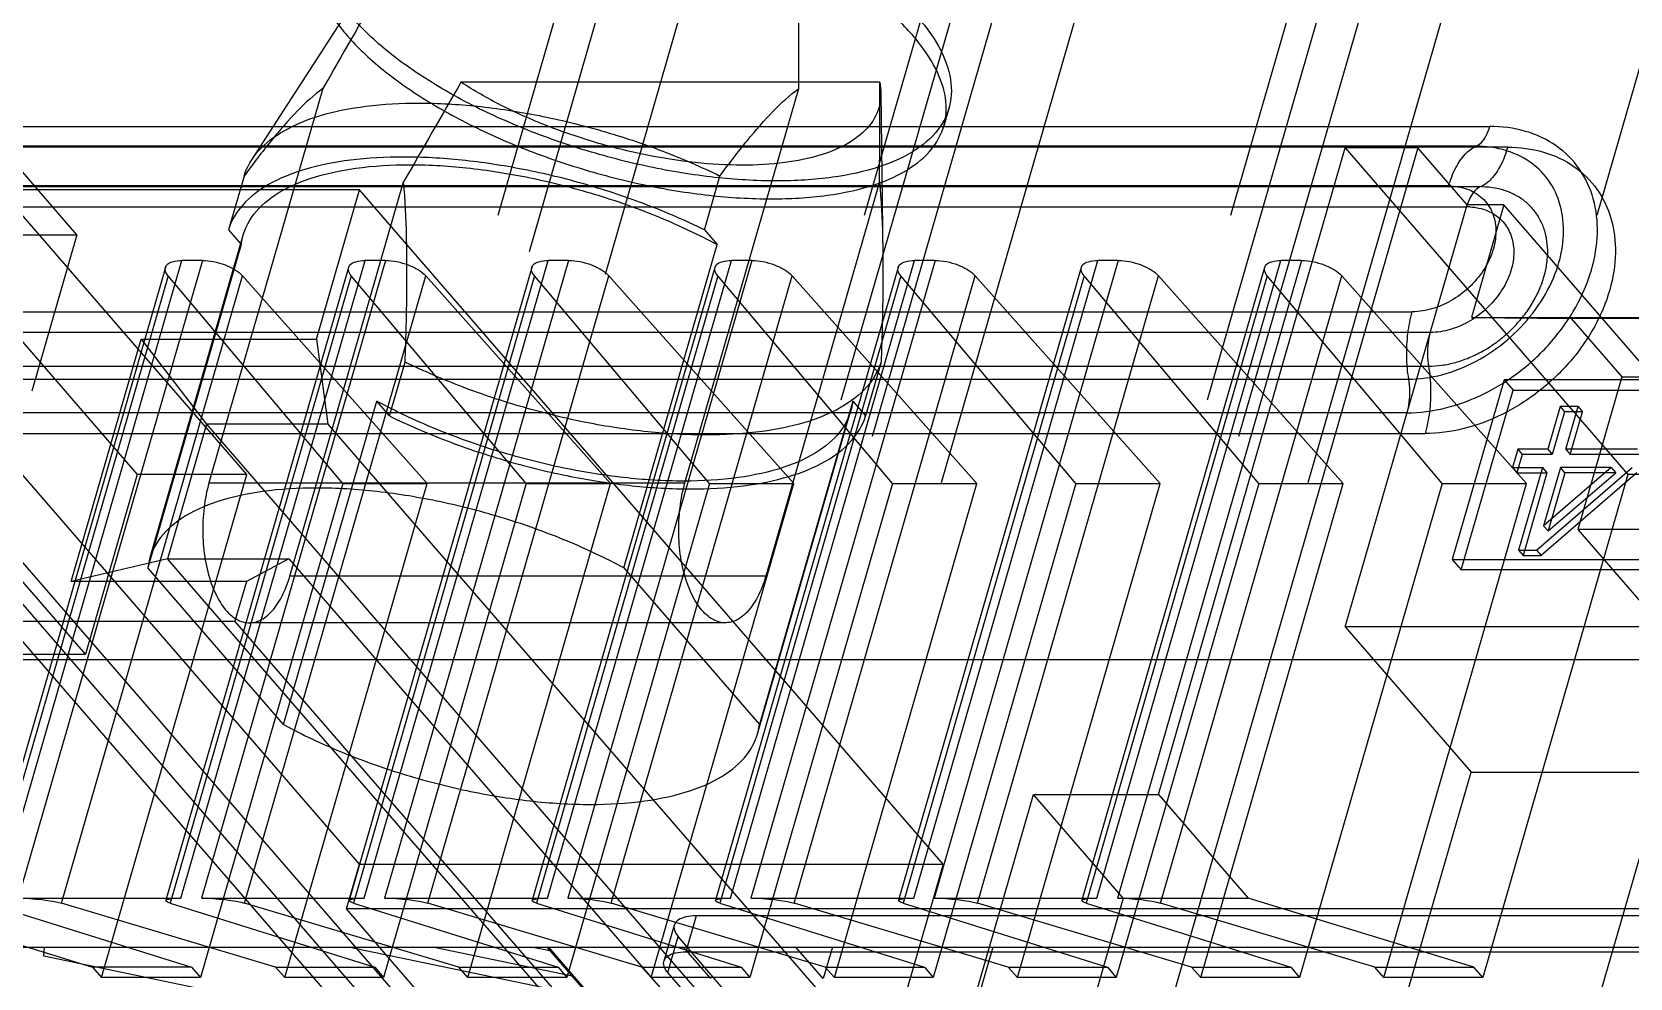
# Model space of a CAD drawing. Header units: millimetres. Extents: x -1 to 407, y -1 to 283.
# Drawn here: x 196.108 to 198.034, y 181.312 to 182.453 of the extents above; entities that cross this region are included whole.
import ezdxf

# ---------------------------------------------------------------- set-up
doc = ezdxf.new("R2010")
doc.units = ezdxf.units.MM
doc.header["$LTSCALE"] = 23.1
doc.layers.get('0').update_dxf_attribs({"linetype": 'CONTINUOUS'})
for name, color, linetype in [('001-PCB', 7, 'CONTINUOUS'), ('_154401', 7, 'CONTINUOUS'), ('_192206', 7, 'CONTINUOUS'), ('_242707', 7, 'CONTINUOUS'), ('_307065', 7, 'CONTINUOUS'), ('_350949', 7, 'CONTINUOUS'), ('_367183', 7, 'CONTINUOUS'), ('_372860', 7, 'CONTINUOUS')]:
    doc.layers.add(name, color=color, linetype=linetype)

msp = doc.modelspace()

# ---------------------------------------------------------------- linework, layer by layer
at = {"color": 6, "linetype": 'Continuous'}
for p, q in [((196.1622, 182.208), (195.7779, 182.6518)), ((196.5359, 182.551), (196.3727, 182.2983)), ((198.3251, 182.4254), (197.7251, 180.347)), ((196.4585, 182.3844), (196.3213, 181.9091)), ((197.13, 182.392), (196.625, 182.392)), ((196.8951, 181.9091), (197.0323, 182.3844)), ((197.1314, 182.3791), (197.1336, 182.1821)), ((197.2133, 182.3607), (197.2071, 182.3391)), ((195.5053, 182.3387), (197.8653, 182.3387)), ((197.8487, 182.3147), (195.4888, 182.3147)), ((197.8869, 182.3137), (195.527, 182.3137)), ((196.3668, 181.9192), (196.0258, 182.3129)), ((197.7784, 182.3129), (197.3972, 180.9923)), ((197.4658, 181.5335), (197.6908, 182.3129)), ((197.6908, 182.3129), (198.0318, 181.9192)), ((197.7784, 182.3129), (197.6908, 182.3129)), ((197.838, 182.2442), (197.7784, 182.3129)), ((197.8157, 182.2669), (195.4557, 182.2669)), ((197.8538, 182.2658), (195.4939, 182.2658)), ((196.3636, 182.2789), (196.3448, 182.214)), ((196.4188, 181.7966), (196.556, 182.2719)), ((196.9186, 182.214), (196.9373, 182.2789)), ((197.1297, 182.2719), (196.9925, 181.7966)), ((197.86, 182.2656), (197.8559, 182.2658)), ((197.8607, 182.2656), (197.86, 182.2656)), ((196.5026, 181.4496), (195.799, 182.2621)), ((196.5026, 182.2621), (195.799, 182.2621)), ((195.9533, 182.2442), (196.2348, 181.9192)), ((196.4508, 182.0824), (196.5026, 182.2621)), ((197.2063, 181.4496), (196.5026, 182.2621)), ((197.6911, 181.7354), (197.838, 182.2442)), ((197.8824, 182.2442), (197.838, 182.2442)), ((197.8824, 182.2442), (197.8432, 182.1084)), ((198.1638, 181.9192), (197.8824, 182.2442)), ((195.4774, 182.2419), (197.8373, 182.2419)), ((195.7834, 182.208), (196.1622, 182.208)), ((196.1622, 182.208), (196.1079, 182.0196)), ((196.25, 181.8179), (196.3625, 182.2076)), ((196.3448, 182.214), (196.3602, 182.1962)), ((196.9186, 182.214), (196.9339, 182.1962)), ((196.3602, 182.1962), (196.2477, 181.8065)), ((196.8214, 181.8065), (196.9339, 182.1962)), ((196.2688, 182.1688), (196.0485, 181.4059)), ((196.0667, 181.4085), (196.2886, 182.1771)), ((196.3133, 182.1771), (196.0914, 181.4085)), ((196.4896, 182.1688), (196.2694, 181.4059)), ((196.2875, 181.4085), (196.5094, 182.1771)), ((196.3133, 182.1771), (196.2886, 182.1771)), ((196.5341, 182.1771), (196.3122, 181.4085)), ((196.7104, 182.1688), (196.4902, 181.4059)), ((196.5084, 181.4085), (196.7302, 182.1771)), ((196.5341, 182.1771), (196.5094, 182.1771)), ((196.7549, 182.1771), (196.5331, 181.4085)), ((196.9313, 182.1688), (196.711, 181.4059)), ((196.7292, 181.4085), (196.9511, 182.1771)), ((196.7549, 182.1771), (196.7302, 182.1771)), ((196.9758, 182.1771), (196.7539, 181.4085)), ((197.1521, 182.1688), (196.9319, 181.4059)), ((196.95, 181.4085), (197.1719, 182.1771)), ((196.9758, 182.1771), (196.9511, 182.1771)), ((197.1966, 182.1771), (196.9747, 181.4085)), ((197.3729, 182.1688), (197.1527, 181.4059)), ((197.1709, 181.4085), (197.3927, 182.1771)), ((197.1966, 182.1771), (197.1719, 182.1771)), ((197.4175, 182.1771), (197.1956, 181.4085)), ((197.5938, 182.1688), (197.3736, 181.4059)), ((197.3917, 181.4085), (197.6136, 182.1771)), ((197.4175, 182.1771), (197.3927, 182.1771)), ((197.6383, 182.1771), (197.4164, 181.4085)), ((197.6383, 182.1771), (197.6136, 182.1771)), ((196.2721, 182.1586), (196.0538, 181.4025)), ((196.1435, 181.4025), (196.3618, 182.1586)), ((196.4828, 181.9084), (196.2721, 182.1586)), ((196.4929, 182.1586), (196.2747, 181.4025)), ((196.3618, 182.1586), (196.5845, 181.9084)), ((196.3643, 181.4025), (196.5826, 182.1586)), ((196.7036, 181.9084), (196.4929, 182.1586)), ((196.7138, 182.1586), (196.4955, 181.4025)), ((196.5826, 182.1586), (196.8054, 181.9084)), ((196.5852, 181.4025), (196.8034, 182.1586)), ((196.9245, 181.9084), (196.7138, 182.1586)), ((196.9346, 182.1586), (196.7163, 181.4025)), ((196.8034, 182.1586), (197.0262, 181.9084)), ((196.806, 181.4025), (197.0243, 182.1586)), ((197.1453, 181.9084), (196.9346, 182.1586)), ((197.1554, 182.1586), (196.9372, 181.4025)), ((197.0243, 182.1586), (197.247, 181.9084)), ((197.0268, 181.4025), (197.2451, 182.1586)), ((197.3661, 181.9084), (197.1554, 182.1586)), ((197.3763, 182.1586), (197.158, 181.4025)), ((197.2451, 182.1586), (197.4679, 181.9084)), ((197.2477, 181.4025), (197.4659, 182.1586)), ((197.587, 181.9084), (197.3763, 182.1586)), ((197.5971, 182.1586), (197.3788, 181.4025)), ((197.4659, 182.1586), (197.6887, 181.9084)), ((197.4685, 181.4025), (197.6868, 182.1586)), ((197.8078, 181.9084), (197.5971, 182.1586)), ((197.6868, 182.1586), (197.9096, 181.9084)), ((195.412, 182.1153), (197.7719, 182.1153)), ((197.7936, 182.0903), (195.4336, 182.0903)), ((197.8432, 182.1084), (197.9636, 182.1071)), ((197.8432, 182.1084), (198.1679, 182.1084)), ((197.9636, 182.1071), (198.0245, 182.0367)), ((198.2884, 182.1071), (197.9636, 182.1071)), ((196.1553, 181.7902), (196.2397, 182.0824)), ((196.2397, 182.0824), (196.3183, 181.98)), ((196.2397, 182.0824), (196.4508, 182.0824)), ((196.4508, 182.0824), (196.4645, 181.98)), ((196.539, 181.9897), (196.5578, 182.0547)), ((197.1315, 182.0547), (197.1128, 181.9897)), ((195.4078, 182.0341), (197.7677, 182.0341)), ((195.4315, 182.0497), (197.7915, 182.0497)), ((197.8826, 182.0331), (197.8201, 181.8166)), ((197.8826, 182.0331), (197.8934, 182.0206)), ((198.3156, 182.0331), (197.8826, 182.0331)), ((198.0245, 182.0367), (197.9714, 181.8527)), ((198.0245, 182.0367), (198.3493, 182.0367)), ((197.8309, 181.8041), (197.8934, 182.0206)), ((197.8934, 182.0206), (198.3264, 182.0206)), ((197.7656, 181.9935), (195.4057, 181.9935)), ((196.4112, 181.6178), (196.5237, 182.0075)), ((196.539, 181.9897), (196.5237, 182.0075)), ((196.9826, 181.6064), (197.0951, 181.9961)), ((197.0974, 182.0075), (196.9849, 181.6178)), ((197.0974, 182.0075), (197.1128, 181.9897)), ((197.95, 182.0011), (197.9351, 181.9495)), ((197.9554, 181.9948), (197.9405, 181.9432)), ((197.95, 182.0011), (197.9554, 181.9948)), ((197.9717, 182.0011), (197.95, 182.0011)), ((197.9771, 181.9948), (197.9554, 181.9948)), ((197.9568, 181.9495), (197.9717, 182.0011)), ((197.9622, 181.9432), (197.9771, 181.9948)), ((197.9717, 182.0011), (197.9771, 181.9948)), ((196.7383, 181.0222), (195.9091, 181.9797)), ((196.7816, 181.0222), (195.9524, 181.9797)), ((196.3183, 181.98), (196.2715, 181.8176)), ((196.3183, 181.98), (197.206, 180.955)), ((196.4645, 181.98), (196.3183, 181.98)), ((196.4645, 181.98), (197.3522, 180.955)), ((195.4273, 181.9685), (197.7873, 181.9685)), ((197.899, 181.9495), (197.8927, 181.9274)), ((197.9045, 181.9432), (197.8981, 181.9211)), ((197.899, 181.9495), (197.9045, 181.9432)), ((197.9351, 181.9495), (197.899, 181.9495)), ((197.9405, 181.9432), (197.9045, 181.9432)), ((197.9351, 181.9495), (197.9405, 181.9432)), ((197.9568, 181.9495), (197.9622, 181.9432)), ((198.0434, 181.9495), (197.9568, 181.9495)), ((198.0488, 181.9432), (197.9622, 181.9432)), ((196.2348, 181.9192), (196.1723, 181.7027)), ((196.1918, 181.313), (196.3668, 181.9192)), ((196.3668, 181.9192), (196.2348, 181.9192)), ((198.0318, 181.9192), (197.8568, 181.313)), ((197.8927, 181.9274), (197.8981, 181.9211)), ((197.8927, 181.9274), (197.9288, 181.9274)), ((197.8981, 181.9211), (197.9342, 181.9211)), ((197.9288, 181.9274), (197.9, 181.8279)), ((197.9342, 181.9211), (197.9054, 181.8216)), ((197.9217, 181.8279), (198.037, 181.9274)), ((198.0424, 181.9211), (197.9271, 181.8216)), ((197.9288, 181.9274), (197.9342, 181.9211)), ((197.9504, 181.9274), (197.9302, 181.8573)), ((198.0117, 181.9274), (197.9302, 181.8573)), ((197.9558, 181.9211), (197.9356, 181.8511)), ((197.9356, 181.8511), (198.0172, 181.9211)), ((197.9558, 181.9211), (197.9504, 181.9274)), ((198.0117, 181.9274), (197.9504, 181.9274)), ((198.0172, 181.9211), (197.9558, 181.9211)), ((198.0117, 181.9274), (198.0172, 181.9211)), ((198.1638, 181.9192), (198.0318, 181.9192)), ((196.4828, 181.9084), (196.3109, 181.313)), ((196.3213, 181.9091), (196.8951, 181.9091)), ((196.4127, 181.313), (196.5845, 181.9084)), ((196.4828, 181.9084), (196.5845, 181.9084)), ((196.7036, 181.9084), (196.5317, 181.313)), ((196.6335, 181.313), (196.8054, 181.9084)), ((196.7036, 181.9084), (196.8054, 181.9084)), ((196.9245, 181.9084), (196.7526, 181.313)), ((196.8543, 181.313), (197.0262, 181.9084)), ((196.9245, 181.9084), (197.0262, 181.9084)), ((197.1453, 181.9084), (196.9734, 181.313)), ((197.0752, 181.313), (197.247, 181.9084)), ((197.1453, 181.9084), (197.247, 181.9084)), ((197.3661, 181.9084), (197.1942, 181.313)), ((197.296, 181.313), (197.4679, 181.9084)), ((197.3661, 181.9084), (197.4679, 181.9084)), ((197.587, 181.9084), (197.4151, 181.313)), ((197.5168, 181.313), (197.6887, 181.9084)), ((197.587, 181.9084), (197.6887, 181.9084)), ((197.8078, 181.9084), (197.6359, 181.313)), ((197.7377, 181.313), (197.9096, 181.9084)), ((197.8078, 181.9084), (197.9096, 181.9084)), ((196.1723, 181.7027), (196.0424, 181.8527)), ((197.9356, 181.8511), (197.9302, 181.8573)), ((197.9714, 181.8527), (198.1013, 181.7027)), ((198.2962, 181.8527), (197.9714, 181.8527)), ((197.9, 181.8279), (197.9054, 181.8216)), ((197.9, 181.8279), (197.9217, 181.8279)), ((197.9054, 181.8216), (197.9271, 181.8216)), ((197.9217, 181.8279), (197.9271, 181.8216)), ((196.2715, 181.8176), (196.1553, 181.7902)), ((196.4112, 181.6178), (196.2477, 181.8065)), ((197.1591, 180.7926), (196.2715, 181.8176)), ((196.2715, 181.8176), (196.4176, 181.8176)), ((196.4176, 181.8176), (196.3664, 181.7902)), ((196.4176, 181.8176), (197.0888, 181.0426)), ((196.8214, 181.8065), (196.9849, 181.6178)), ((197.8201, 181.8166), (197.8309, 181.8041)), ((197.8201, 181.8166), (198.2531, 181.8166)), ((198.2639, 181.8041), (197.8309, 181.8041)), ((196.3664, 181.7902), (196.1553, 181.7902)), ((196.3664, 181.7902), (196.3526, 181.7425)), ((196.9925, 181.7966), (196.4188, 181.7966)), ((197.0714, 180.5925), (196.0755, 181.7425)), ((196.0755, 181.7425), (196.3526, 181.7425)), ((197.0563, 180.93), (196.3526, 181.7425)), ((196.9438, 181.7404), (196.37, 181.7404)), ((197.6911, 181.7354), (197.8427, 181.5604)), ((198.3352, 181.7354), (197.6911, 181.7354)), ((195.8475, 181.7027), (196.1723, 181.7027)), ((197.6677, 180.9542), (197.8427, 181.5604)), ((197.8427, 181.5604), (198.4868, 181.5604)), ((196.9403, 180.2345), (197.3153, 181.5335)), ((197.4235, 181.4085), (197.3153, 181.5335)), ((197.3153, 181.5335), (197.4658, 181.5335)), ((197.4658, 181.5335), (197.574, 181.4085)), ((196.487, 181.3955), (196.5026, 181.4496)), ((196.5026, 181.4496), (197.2063, 181.4496)), ((197.2063, 181.4496), (197.1513, 181.2591)), ((195.9091, 181.4085), (196.181, 181.3255)), ((196.0538, 181.4025), (196.3004, 181.3255)), ((196.0914, 181.4085), (196.2875, 181.4085)), ((196.4015, 181.3255), (196.1435, 181.4025)), ((196.2747, 181.4025), (196.5212, 181.3255)), ((196.3122, 181.4085), (196.5084, 181.4085)), ((196.6224, 181.3255), (196.3643, 181.4025)), ((196.4955, 181.4025), (196.7421, 181.3255)), ((196.5331, 181.4085), (196.7292, 181.4085)), ((196.8432, 181.3255), (196.5852, 181.4025)), ((196.7163, 181.4025), (196.9629, 181.3255)), ((196.7539, 181.4085), (196.95, 181.4085)), ((197.064, 181.3255), (196.806, 181.4025)), ((196.9372, 181.4025), (197.1837, 181.3255)), ((196.9747, 181.4085), (197.1709, 181.4085)), ((197.2849, 181.3255), (197.0268, 181.4025)), ((197.158, 181.4025), (197.4046, 181.3255)), ((197.1956, 181.4085), (197.3917, 181.4085)), ((197.5057, 181.3255), (197.2477, 181.4025)), ((197.4235, 181.4085), (197.311, 181.0188)), ((197.3788, 181.4025), (197.6254, 181.3255)), ((197.4164, 181.4085), (197.574, 181.4085)), ((197.7266, 181.3255), (197.4685, 181.4025)), ((197.8459, 181.3255), (197.574, 181.4085)), ((196.7793, 181.058), (196.487, 181.3955)), ((199.9186, 181.3955), (196.487, 181.3955)), ((196.9086, 181.3871), (196.8961, 181.3438)), ((199.6366, 181.3871), (196.9086, 181.3871)), ((196.8822, 181.376), (196.8697, 181.3327)), ((196.8744, 181.3188), (196.8869, 181.3621)), ((197.1251, 181.0871), (196.8869, 181.3621)), ((196.8961, 181.3438), (199.6241, 181.3438)), ((196.181, 181.3255), (196.1918, 181.313)), ((196.3004, 181.3255), (196.181, 181.3255)), ((196.3004, 181.3255), (196.3109, 181.313)), ((196.4127, 181.313), (196.4015, 181.3255)), ((196.4015, 181.3255), (196.5212, 181.3255)), ((196.5212, 181.3255), (196.5317, 181.313)), ((196.6335, 181.313), (196.6224, 181.3255)), ((196.6224, 181.3255), (196.7421, 181.3255)), ((196.7421, 181.3255), (196.7526, 181.313)), ((196.8543, 181.313), (196.8432, 181.3255)), ((196.8432, 181.3255), (196.9629, 181.3255)), ((197.1126, 181.0438), (196.8744, 181.3188)), ((196.9629, 181.3255), (196.9734, 181.313)), ((197.0752, 181.313), (197.064, 181.3255)), ((197.064, 181.3255), (197.1837, 181.3255)), ((197.1837, 181.3255), (197.1942, 181.313)), ((197.296, 181.313), (197.2849, 181.3255)), ((197.2849, 181.3255), (197.4046, 181.3255)), ((197.4046, 181.3255), (197.4151, 181.313)), ((197.5168, 181.313), (197.5057, 181.3255)), ((197.5057, 181.3255), (197.6254, 181.3255)), ((197.6254, 181.3255), (197.6359, 181.313)), ((197.7377, 181.313), (197.7266, 181.3255)), ((197.7266, 181.3255), (197.8459, 181.3255)), ((197.8568, 181.313), (197.8459, 181.3255)), ((196.3109, 181.313), (196.1918, 181.313)), ((196.5317, 181.313), (196.4127, 181.313)), ((196.7526, 181.313), (196.6335, 181.313)), ((196.9734, 181.313), (196.8543, 181.313)), ((197.1942, 181.313), (197.0752, 181.313)), ((197.4151, 181.313), (197.296, 181.313)), ((197.6359, 181.313), (197.5168, 181.313)), ((197.8568, 181.313), (197.7377, 181.313))]:
    msp.add_line(p, q, dxfattribs=at)
for centre, radius, start, end in [((234.97, 160.3206), 44.384, 150.01207, 150.19089), ((169.1974, 182.5101), 27.8352, 359.74124, 359.98843), ((233.6402, 161.0287), 42.7377, 150.00862, 150.19433), ((168.2048, 182.4002), 28.9252, 359.7459, 359.98377), ((197.8488, 182.1779), 0.1369, 86.2904, 90.012), ((197.8373, 182.1679), 0.074, 86.636, 89.9635)]:
    msp.add_arc(centre, radius, start, end, dxfattribs=at)
at = {"color": 6, "linetype": 'Continuous', "extrusion": (0, 0, -1)}
for centre, start_param, end_param in [((196.1113, 181.4024), 1.009655, 2.566499), ((196.3074, 181.4024), -0.547189, 1.009655), ((196.3321, 181.4024), 1.009655, 2.566499), ((196.5283, 181.4024), -0.547189, 1.009655), ((196.553, 181.4024), 1.009655, 2.566499), ((196.7491, 181.4024), -0.547189, 1.009655), ((196.7738, 181.4024), 1.009655, 2.566499), ((196.9699, 181.4024), -0.547189, 1.009655), ((196.9946, 181.4024), 1.009655, 2.566499), ((197.1908, 181.4024), -0.547189, 1.009655), ((197.2155, 181.4024), 1.009655, 2.566499), ((197.4116, 181.4024), -0.547189, 1.009655), ((197.4363, 181.4024), 1.009655, 2.566499)]:
    msp.add_ellipse(centre, major_axis=(-0.0381, 0.0032), ratio=0.135087, start_param=start_param, end_param=end_param, dxfattribs=at)
at = {"color": 6, "linetype": 'Continuous'}
for points, knots in [([(197.0055, 182.273), (196.9806, 182.273), (196.929, 182.2762), (196.851, 182.289), (196.7725, 182.3094), (196.6966, 182.3365), (196.6266, 182.3691), (196.5652, 182.4061), (196.5152, 182.4457), (196.4785, 182.4864), (196.4565, 182.5272), (196.4512, 182.5676), (196.4657, 182.6042), (196.4974, 182.6324), (196.5426, 182.6524), (196.5999, 182.6644), (196.642, 182.6668), (196.6645, 182.6668)], [0, 0, 0, 0, 0.081336, 0.168196, 0.257507, 0.345603, 0.430591, 0.509203, 0.578801, 0.637966, 0.686839, 0.727899, 0.766717, 0.810004, 0.862841, 0.926441, 1, 1, 1, 1]), ([(196.6645, 182.6668), (196.6895, 182.6668), (196.7411, 182.6636), (196.8191, 182.6508), (196.8976, 182.6304), (196.9735, 182.6034), (197.0435, 182.5707), (197.1049, 182.5338), (197.1549, 182.4941), (197.1916, 182.4534), (197.2136, 182.4127), (197.2189, 182.3722), (197.2044, 182.3356), (197.1727, 182.3074), (197.1275, 182.2874), (197.0702, 182.2754), (197.0281, 182.273), (197.0055, 182.273)], [0, 0, 0, 0, 0.081336, 0.168196, 0.257507, 0.345603, 0.430591, 0.509203, 0.578801, 0.637966, 0.686839, 0.727899, 0.766717, 0.810004, 0.862841, 0.926441, 1, 1, 1, 1]), ([(196.6583, 182.6451), (196.6358, 182.6451), (196.5939, 182.6428), (196.5368, 182.6309), (196.4917, 182.6111), (196.4598, 182.5831), (196.445, 182.5467), (196.45, 182.5061), (196.4719, 182.4653), (196.5083, 182.4246), (196.5581, 182.385), (196.6192, 182.3481), (196.6891, 182.3153), (196.765, 182.2881), (196.8439, 182.2675), (196.9224, 182.2546), (196.9742, 182.2514), (196.9993, 182.2514)], [0, 0, 0, 0, 0.073237, 0.136536, 0.189232, 0.232519, 0.271395, 0.312494, 0.361347, 0.420376, 0.489677, 0.567908, 0.652728, 0.741051, 0.83085, 0.918266, 1, 1, 1, 1]), ([(196.9993, 182.2514), (197.0217, 182.2514), (197.0637, 182.2537), (197.1207, 182.2656), (197.1659, 182.2854), (197.1977, 182.3134), (197.2126, 182.3499), (197.2076, 182.3904), (197.1857, 182.4312), (197.1493, 182.4719), (197.0995, 182.5115), (197.0384, 182.5484), (196.9685, 182.5812), (196.8926, 182.6084), (196.8137, 182.629), (196.7352, 182.6419), (196.6834, 182.6451), (196.6583, 182.6451)], [0, 0, 0, 0, 0.073237, 0.136536, 0.189232, 0.232519, 0.271395, 0.312494, 0.361347, 0.420376, 0.489677, 0.567908, 0.652728, 0.741051, 0.83085, 0.918266, 1, 1, 1, 1]), ([(196.4585, 182.3844), (196.4476, 182.3764), (196.4259, 182.3564), (196.3949, 182.3204), (196.3742, 182.2935), (196.3636, 182.2789)], [0, 0, 0, 0, 0.285289, 0.619668, 1, 1, 1, 1]), ([(196.9641, 182.292), (196.9452, 182.292), (196.9061, 182.2943), (196.8469, 182.3036), (196.7871, 182.3185), (196.7288, 182.3385), (196.6745, 182.3626), (196.6407, 182.3818), (196.625, 182.392)], [0, 0, 0, 0, 0.158674, 0.327607, 0.501614, 0.675247, 0.843081, 1, 1, 1, 1]), ([(196.9373, 182.2789), (196.948, 182.2935), (196.9686, 182.3204), (196.9996, 182.3564), (197.0214, 182.3764), (197.0323, 182.3844)], [0, 0, 0, 0, 0.380332, 0.714711, 1, 1, 1, 1]), ([(197.13, 182.392), (197.1318, 182.3829), (197.132, 182.3637), (197.1181, 182.3372), (197.0924, 182.3169), (197.0571, 182.3024), (197.0133, 182.2937), (196.9812, 182.292), (196.9641, 182.292)], [0, 0, 0, 0, 0.126892, 0.251563, 0.393417, 0.564013, 0.766806, 1, 1, 1, 1]), ([(196.3636, 182.2789), (196.367, 182.2899), (196.3801, 182.3119), (196.4132, 182.3365), (196.4579, 182.3541), (196.5129, 182.3647), (196.553, 182.3668), (196.5743, 182.3668)], [0, 0, 0, 0, 0.142927, 0.30687, 0.503274, 0.735138, 1, 1, 1, 1]), ([(196.5743, 182.3668), (196.5979, 182.3668), (196.6465, 182.364), (196.7202, 182.3527), (196.7949, 182.3345), (196.8679, 182.3102), (196.9148, 182.29), (196.9373, 182.2789)], [0, 0, 0, 0, 0.187499, 0.387338, 0.593585, 0.799916, 1, 1, 1, 1]), ([(197.7656, 181.9935), (197.7812, 181.9935), (197.8135, 181.9979), (197.8601, 182.0154), (197.9034, 182.0428), (197.9409, 182.0782), (197.9701, 182.1194), (197.9893, 182.1638), (197.997, 182.2087), (197.9925, 182.2512), (197.9753, 182.2886), (197.9464, 182.3174), (197.9082, 182.3351), (197.8798, 182.3387), (197.8653, 182.3387)], [0, 0, 0, 0, 0.085354, 0.176037, 0.269785, 0.3637, 0.456022, 0.543863, 0.625818, 0.702083, 0.774238, 0.84598, 0.920531, 1, 1, 1, 1]), ([(197.8487, 182.3147), (197.8512, 182.3158), (197.8561, 182.3196), (197.8616, 182.328), (197.8642, 182.3349), (197.8653, 182.3387)], [0, 0, 0, 0, 0.26963, 0.601802, 1, 1, 1, 1]), ([(196.5556, 182.3018), (196.5343, 182.3018), (196.4942, 182.2998), (196.4391, 182.2892), (196.3944, 182.2715), (196.3613, 182.247), (196.3482, 182.225), (196.3448, 182.214)], [0, 0, 0, 0, 0.264848, 0.496719, 0.693134, 0.857081, 1, 1, 1, 1]), ([(196.9186, 182.214), (196.896, 182.225), (196.8492, 182.2453), (196.7762, 182.2696), (196.7014, 182.2877), (196.6277, 182.299), (196.5791, 182.3018), (196.5556, 182.3018)], [0, 0, 0, 0, 0.200072, 0.406409, 0.612668, 0.812512, 1, 1, 1, 1]), ([(197.7677, 182.0341), (197.7811, 182.0341), (197.8094, 182.0381), (197.85, 182.0545), (197.8873, 182.0801), (197.9183, 182.1126), (197.9409, 182.1494), (197.9536, 182.1881), (197.9555, 182.2257), (197.9463, 182.2603), (197.9256, 182.2891), (197.8946, 182.3085), (197.8702, 182.3136), (197.8576, 182.3145)], [0, 0, 0, 0, 0.091618, 0.193992, 0.2977, 0.399719, 0.499661, 0.591285, 0.676323, 0.754647, 0.832035, 0.913682, 1, 1, 1, 1]), ([(197.8869, 182.3137), (197.9014, 182.3137), (197.9296, 182.3101), (197.9676, 182.2927), (197.9964, 182.2643), (198.0138, 182.2274), (198.0187, 182.185), (198.0114, 182.1402), (197.9925, 182.0957), (197.9635, 182.0543), (197.926, 182.0185), (197.8824, 181.9907), (197.8355, 181.9729), (197.8029, 181.9685), (197.7873, 181.9685)], [0, 0, 0, 0, 0.079193, 0.153077, 0.224106, 0.295691, 0.371752, 0.453585, 0.541191, 0.633457, 0.727996, 0.822743, 0.914322, 1, 1, 1, 1]), ([(197.8157, 182.2669), (197.8178, 182.2744), (197.823, 182.288), (197.8339, 182.3049), (197.8437, 182.3126), (197.8487, 182.3147)], [0, 0, 0, 0, 0.393549, 0.726569, 1, 1, 1, 1]), ([(197.8869, 182.3137), (197.8847, 182.3062), (197.8796, 182.2925), (197.8687, 182.2756), (197.8589, 182.2679), (197.8538, 182.2658)], [0, 0, 0, 0, 0.393549, 0.726569, 1, 1, 1, 1]), ([(196.3602, 182.1962), (196.3616, 182.2078), (196.371, 182.2317), (196.4018, 182.2592), (196.4456, 182.2785), (196.5011, 182.2902), (196.5418, 182.2925), (196.5637, 182.2925)], [0, 0, 0, 0, 0.143483, 0.303562, 0.497181, 0.729913, 1, 1, 1, 1]), ([(196.5637, 182.2925), (196.588, 182.2925), (196.6382, 182.2893), (196.7141, 182.2768), (196.7907, 182.2569), (196.8646, 182.2304), (196.9116, 182.2083), (196.9339, 182.1962)], [0, 0, 0, 0, 0.188874, 0.390179, 0.597191, 0.802801, 1, 1, 1, 1]), ([(196.5578, 182.0547), (196.5588, 182.0809), (196.5601, 182.1313), (196.5601, 182.2037), (196.5579, 182.2499), (196.556, 182.2719)], [0, 0, 0, 0, 0.362121, 0.695312, 1, 1, 1, 1]), ([(197.1297, 182.2719), (197.1316, 182.2499), (197.1339, 182.2037), (197.1339, 182.1313), (197.1325, 182.0809), (197.1315, 182.0547)], [0, 0, 0, 0, 0.304688, 0.637879, 1, 1, 1, 1]), ([(197.8157, 182.2669), (197.8233, 182.2669), (197.8381, 182.2646), (197.857, 182.2535), (197.8694, 182.2359), (197.8739, 182.214), (197.8706, 182.1904), (197.86, 182.1671), (197.8433, 182.1461), (197.8219, 182.1293), (197.7977, 182.1182), (197.7803, 182.1153), (197.7719, 182.1153)], [0, 0, 0, 0, 0.094861, 0.182105, 0.266584, 0.355552, 0.453357, 0.559542, 0.670943, 0.784228, 0.895716, 1, 1, 1, 1]), ([(197.7915, 182.0497), (197.7968, 182.0497), (197.8078, 182.0505), (197.8243, 182.054), (197.8407, 182.0597), (197.8567, 182.0675), (197.872, 182.0772), (197.8862, 182.0886), (197.8991, 182.1015), (197.9104, 182.1155), (197.9198, 182.1305), (197.9271, 182.1461), (197.9322, 182.1619), (197.935, 182.1777), (197.9354, 182.193), (197.9333, 182.2077), (197.9289, 182.2213), (197.9221, 182.2335), (197.9132, 182.2441), (197.9023, 182.2528), (197.8897, 182.2595), (197.8756, 182.2639), (197.8657, 182.2653), (197.8607, 182.2656)], [0, 0, 0, 0, 0.047857, 0.097621, 0.149054, 0.201803, 0.255448, 0.309534, 0.363549, 0.41698, 0.469367, 0.520311, 0.569498, 0.616749, 0.66204, 0.705511, 0.747479, 0.78844, 0.829025, 0.869908, 0.911717, 0.954966, 1, 1, 1, 1]), ([(197.8538, 182.2658), (197.8514, 182.2648), (197.8465, 182.261), (197.841, 182.2525), (197.8384, 182.2457), (197.8373, 182.2419)], [0, 0, 0, 0, 0.26963, 0.601802, 1, 1, 1, 1]), ([(197.8416, 182.2417), (197.8487, 182.2413), (197.8626, 182.2383), (197.8803, 182.2269), (197.8917, 182.2091), (197.8955, 182.1873), (197.8918, 182.1637), (197.8806, 182.1407), (197.8637, 182.12), (197.8425, 182.1036), (197.8186, 182.0931), (197.8017, 182.0903), (197.7936, 182.0903)], [0, 0, 0, 0, 0.090541, 0.175823, 0.260777, 0.351493, 0.450716, 0.558782, 0.672454, 0.786246, 0.896143, 1, 1, 1, 1]), ([(196.2721, 182.1586), (196.2704, 182.1607), (196.2675, 182.165), (196.2701, 182.1729), (196.2784, 182.1765), (196.2848, 182.1771), (196.2886, 182.1771)], [0, 0, 0, 0, 0.238335, 0.424436, 0.663353, 1, 1, 1, 1]), ([(196.3133, 182.1771), (196.3178, 182.1771), (196.3272, 182.176), (196.3406, 182.1722), (196.3525, 182.1665), (196.3592, 182.1615), (196.3618, 182.1586)], [0, 0, 0, 0, 0.258863, 0.530231, 0.785705, 1, 1, 1, 1]), ([(196.4929, 182.1586), (196.4912, 182.1607), (196.4883, 182.165), (196.4909, 182.1729), (196.4993, 182.1765), (196.5056, 182.1771), (196.5094, 182.1771)], [0, 0, 0, 0, 0.238335, 0.424436, 0.663353, 1, 1, 1, 1]), ([(196.5341, 182.1771), (196.5387, 182.1771), (196.5481, 182.176), (196.5615, 182.1722), (196.5733, 182.1665), (196.5801, 182.1615), (196.5826, 182.1586)], [0, 0, 0, 0, 0.258863, 0.530231, 0.785705, 1, 1, 1, 1]), ([(196.7138, 182.1586), (196.7121, 182.1607), (196.7091, 182.165), (196.7117, 182.1729), (196.7201, 182.1765), (196.7265, 182.1771), (196.7302, 182.1771)], [0, 0, 0, 0, 0.238335, 0.424436, 0.663353, 1, 1, 1, 1]), ([(196.7549, 182.1771), (196.7595, 182.1771), (196.7689, 182.176), (196.7823, 182.1722), (196.7942, 182.1665), (196.8009, 182.1615), (196.8034, 182.1586)], [0, 0, 0, 0, 0.258863, 0.530231, 0.785705, 1, 1, 1, 1]), ([(196.9346, 182.1586), (196.9329, 182.1607), (196.93, 182.165), (196.9326, 182.1729), (196.941, 182.1765), (196.9473, 182.1771), (196.9511, 182.1771)], [0, 0, 0, 0, 0.238335, 0.424436, 0.663353, 1, 1, 1, 1]), ([(196.9758, 182.1771), (196.9804, 182.1771), (196.9897, 182.176), (197.0031, 182.1722), (197.015, 182.1665), (197.0217, 182.1615), (197.0243, 182.1586)], [0, 0, 0, 0, 0.258863, 0.530231, 0.785705, 1, 1, 1, 1]), ([(197.1554, 182.1586), (197.1537, 182.1607), (197.1508, 182.165), (197.1534, 182.1729), (197.1618, 182.1765), (197.1681, 182.1771), (197.1719, 182.1771)], [0, 0, 0, 0, 0.238335, 0.424436, 0.663353, 1, 1, 1, 1]), ([(197.1966, 182.1771), (197.2012, 182.1771), (197.2106, 182.176), (197.224, 182.1722), (197.2358, 182.1665), (197.2426, 182.1615), (197.2451, 182.1586)], [0, 0, 0, 0, 0.258863, 0.530231, 0.785705, 1, 1, 1, 1]), ([(197.3763, 182.1586), (197.3746, 182.1607), (197.3716, 182.165), (197.3742, 182.1729), (197.3826, 182.1765), (197.389, 182.1771), (197.3927, 182.1771)], [0, 0, 0, 0, 0.238335, 0.424436, 0.663353, 1, 1, 1, 1]), ([(197.4175, 182.1771), (197.422, 182.1771), (197.4314, 182.176), (197.4448, 182.1722), (197.4567, 182.1665), (197.4634, 182.1615), (197.4659, 182.1586)], [0, 0, 0, 0, 0.258863, 0.530231, 0.785705, 1, 1, 1, 1]), ([(197.5971, 182.1586), (197.5954, 182.1607), (197.5925, 182.165), (197.5951, 182.1729), (197.6035, 182.1765), (197.6098, 182.1771), (197.6136, 182.1771)], [0, 0, 0, 0, 0.238335, 0.424436, 0.663353, 1, 1, 1, 1]), ([(197.6383, 182.1771), (197.6429, 182.1771), (197.6522, 182.176), (197.6656, 182.1722), (197.6775, 182.1665), (197.6843, 182.1615), (197.6868, 182.1586)], [0, 0, 0, 0, 0.258863, 0.530231, 0.785705, 1, 1, 1, 1]), ([(197.7677, 182.0341), (197.7662, 182.0431), (197.7646, 182.0615), (197.766, 182.0889), (197.7694, 182.1068), (197.7719, 182.1153)], [0, 0, 0, 0, 0.335441, 0.674678, 1, 1, 1, 1]), ([(197.7936, 182.0903), (197.7923, 182.0861), (197.7906, 182.0772), (197.7899, 182.0635), (197.7907, 182.0543), (197.7915, 182.0497)], [0, 0, 0, 0, 0.321066, 0.660217, 1, 1, 1, 1]), ([(196.9208, 181.9668), (196.8972, 181.9668), (196.8486, 181.9696), (196.7749, 181.9809), (196.7002, 181.9991), (196.6272, 182.0234), (196.5803, 182.0436), (196.5578, 182.0547)], [0, 0, 0, 0, 0.187499, 0.387338, 0.593585, 0.799916, 1, 1, 1, 1]), ([(197.1315, 182.0547), (197.1281, 182.0437), (197.115, 182.0217), (197.0819, 181.9971), (197.0372, 181.9795), (196.9822, 181.9689), (196.9421, 181.9668), (196.9208, 181.9668)], [0, 0, 0, 0, 0.142927, 0.30687, 0.503274, 0.735138, 1, 1, 1, 1]), ([(197.7656, 181.9935), (197.7668, 181.9977), (197.7686, 182.0066), (197.7693, 182.0202), (197.7685, 182.0295), (197.7677, 182.0341)], [0, 0, 0, 0, 0.321079, 0.660227, 1, 1, 1, 1]), ([(197.7915, 182.0497), (197.7929, 182.0407), (197.7946, 182.0222), (197.7932, 181.9949), (197.7897, 181.977), (197.7873, 181.9685)], [0, 0, 0, 0, 0.335437, 0.674676, 1, 1, 1, 1]), ([(196.8939, 181.9112), (196.8696, 181.9112), (196.8194, 181.9144), (196.7435, 181.9269), (196.6669, 181.9468), (196.593, 181.9733), (196.546, 181.9954), (196.5237, 182.0075)], [0, 0, 0, 0, 0.188874, 0.390179, 0.597191, 0.802801, 1, 1, 1, 1]), ([(197.0974, 182.0075), (197.096, 181.9959), (197.0866, 181.972), (197.0558, 181.9445), (197.012, 181.9252), (196.9565, 181.9135), (196.9157, 181.9112), (196.8939, 181.9112)], [0, 0, 0, 0, 0.143483, 0.303562, 0.497181, 0.729913, 1, 1, 1, 1]), ([(196.539, 181.9897), (196.5616, 181.9786), (196.6086, 181.9584), (196.6816, 181.9341), (196.7563, 181.9159), (196.8299, 181.9047), (196.8785, 181.9018), (196.902, 181.9018)], [0, 0, 0, 0, 0.200663, 0.40686, 0.612964, 0.812652, 1, 1, 1, 1]), ([(196.902, 181.9018), (196.9233, 181.9018), (196.9634, 181.9039), (197.0184, 181.9145), (197.0631, 181.9321), (197.0962, 181.9567), (197.1094, 181.9787), (197.1128, 181.9897)], [0, 0, 0, 0, 0.264662, 0.496402, 0.692741, 0.856644, 1, 1, 1, 1]), ([(196.4512, 181.9028), (196.4293, 181.9028), (196.3886, 181.9005), (196.3331, 181.8888), (196.2893, 181.8694), (196.2585, 181.842), (196.2491, 181.818), (196.2477, 181.8065)], [0, 0, 0, 0, 0.270101, 0.502837, 0.696453, 0.856525, 1, 1, 1, 1]), ([(196.3213, 181.9091), (196.3185, 181.8994), (196.3146, 181.8789), (196.3131, 181.8476), (196.316, 181.8168), (196.3229, 181.7888), (196.3335, 181.7655), (196.347, 181.7485), (196.3636, 181.7393), (196.3818, 181.7411), (196.3975, 181.753), (196.4103, 181.7722), (196.4162, 181.7879), (196.4188, 181.7966)], [0, 0, 0, 0, 0.112048, 0.229484, 0.344916, 0.452483, 0.547151, 0.625149, 0.688915, 0.747899, 0.815555, 0.899688, 1, 1, 1, 1]), ([(196.8214, 181.8065), (196.7991, 181.8186), (196.7521, 181.8406), (196.6782, 181.8672), (196.6016, 181.8871), (196.5257, 181.8996), (196.4755, 181.9028), (196.4512, 181.9028)], [0, 0, 0, 0, 0.19721, 0.402826, 0.609838, 0.811137, 1, 1, 1, 1]), ([(196.9925, 181.7966), (196.99, 181.7879), (196.9841, 181.7723), (196.9714, 181.7532), (196.9559, 181.7413), (196.9379, 181.7392), (196.9212, 181.7481), (196.9076, 181.7649), (196.8969, 181.7881), (196.8898, 181.8161), (196.8869, 181.8471), (196.8883, 181.8787), (196.8923, 181.8993), (196.8951, 181.9091)], [0, 0, 0, 0, 0.099917, 0.183374, 0.250627, 0.309389, 0.372896, 0.450427, 0.54457, 0.652356, 0.76883, 0.887458, 1, 1, 1, 1]), ([(196.4112, 181.6178), (196.4335, 181.6057), (196.4805, 181.5836), (196.5544, 181.5571), (196.631, 181.5372), (196.7069, 181.5247), (196.7571, 181.5215), (196.7814, 181.5215)], [0, 0, 0, 0, 0.19721, 0.402826, 0.609838, 0.811137, 1, 1, 1, 1]), ([(196.7814, 181.5215), (196.8032, 181.5215), (196.844, 181.5238), (196.8995, 181.5355), (196.9433, 181.5548), (196.9741, 181.5823), (196.9835, 181.6062), (196.9849, 181.6178)], [0, 0, 0, 0, 0.270101, 0.502837, 0.696453, 0.856525, 1, 1, 1, 1]), ([(196.9086, 181.3871), (196.9044, 181.3871), (196.8971, 181.3865), (196.8876, 181.3834), (196.8816, 181.3773), (196.8818, 181.3689), (196.885, 181.3644), (196.8869, 181.3621)], [0, 0, 0, 0, 0.274029, 0.486947, 0.647888, 0.801387, 1, 1, 1, 1]), ([(196.8744, 181.3188), (196.8725, 181.3211), (196.8693, 181.3256), (196.8691, 181.334), (196.8751, 181.3401), (196.8846, 181.3432), (196.8919, 181.3438), (196.8961, 181.3438)], [0, 0, 0, 0, 0.198634, 0.352139, 0.513086, 0.726001, 1, 1, 1, 1])]:
    msp.add_open_spline(points, degree=3, knots=knots, dxfattribs=at)
at = {"layer": '001-PCB', "color": 7, "linetype": 'Continuous'}
for p, q in [((189.8132, 181.696), (226.6193, 181.696)), ((189.7132, 181.3496), (226.5193, 181.3496))]:
    msp.add_line(p, q, dxfattribs=at)
at = {"layer": '_154401', "color": 7, "linetype": 'Continuous'}
msp.add_line((197.2698, 182.781), (197.1111, 182.2313), dxfattribs=at)
at = {"layer": '_192206', "color": 7, "linetype": 'Continuous'}
msp.add_line((198.1532, 182.781), (197.9945, 182.2313), dxfattribs=at)
at = {"layer": '_242707', "color": 7, "linetype": 'Continuous'}
for p, q in [((196.8818, 182.9668), (196.6695, 182.2313)), ((196.9197, 182.9231), (196.7073, 182.1875)), ((196.7992, 182.1607), (197.0193, 182.9231)), ((196.1223, 181.3384), (196.1229, 181.3496)), ((196.8739, 181.182), (196.1223, 181.3384)), ((196.4911, 181.3496), (196.781, 181.2893)), ((196.7591, 181.3146), (196.5907, 181.3496))]:
    msp.add_line(p, q, dxfattribs=at)
at = {"layer": '_307065', "color": 7, "linetype": 'Continuous'}
for p, q in [((196.7287, 181.3496), (196.9867, 181.0517)), ((196.8858, 181.1708), (196.7309, 181.3496)), ((196.9264, 181.3115), (196.8934, 181.3496)), ((197.0617, 181.3115), (197.0287, 181.3496)), ((197.0728, 181.3496), (197.0617, 181.3115)), ((197.2662, 181.3496), (197.2263, 181.2115))]:
    msp.add_line(p, q, dxfattribs=at)
at = {"layer": '_350949', "color": 7, "linetype": 'Continuous'}
msp.add_line((197.7115, 182.781), (197.5528, 182.2313), dxfattribs=at)
at = {"layer": '_367183', "color": 7, "linetype": 'Continuous'}
for p, q in [((197.2953, 182.7443), (197.083, 182.0088)), ((197.3332, 182.7006), (197.1209, 181.965)), ((197.2045, 181.9097), (197.4328, 182.7006)), ((196.7119, 181.3496), (196.7324, 181.3454))]:
    msp.add_line(p, q, dxfattribs=at)
at = {"layer": '_372860', "color": 7, "linetype": 'Continuous'}
for p, q in [((197.737, 182.7443), (197.5247, 182.0088)), ((197.7749, 182.7006), (197.5625, 181.965)), ((197.6462, 181.9097), (197.8745, 182.7006))]:
    msp.add_line(p, q, dxfattribs=at)

doc.saveas('drawing.dxf')
